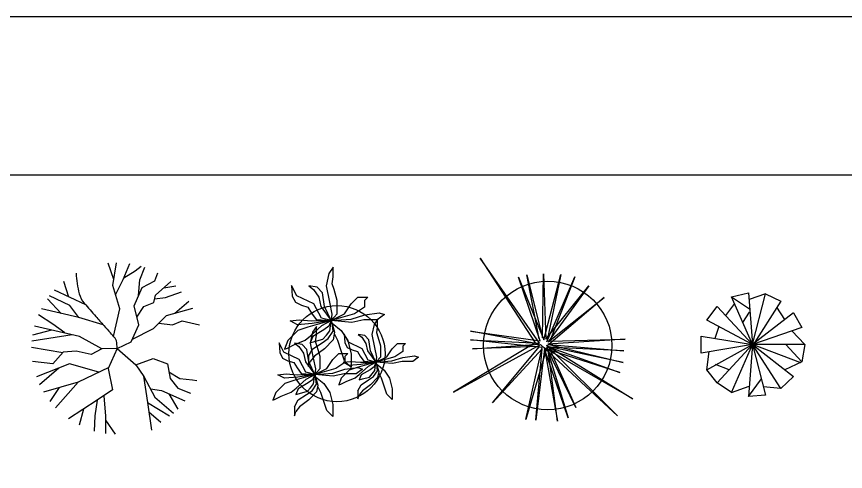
# Model space of a CAD drawing. Header units: millimetres. Extents: x 21129 to 2803301, y -510327 to 166837.
# Drawn here: x 231672 to 247403, y -106387 to -97763 of the extents above; entities that cross this region are included whole.
import ezdxf

# ---------------------------------------------------------------- set-up
doc = ezdxf.new("R2010")
doc.units = ezdxf.units.MM
doc.layers.add('....01_TNT_A_DRAWING', color=7, linetype='Continuous')
doc.layers.add('....13_TNT_F_TREE', color=76, linetype='Continuous', transparency=0.5)

# ---------------------------------------------------------------- blocks, each defined once
blk = doc.blocks.new('.TNT_KHUNG LAYOUT_2')
at = {"color": 250}
blk.add_lwpolyline([(0, 327), (450, 327), (450, 0), (0, 0)], close=True, dxfattribs=at)
at = {"color": 14}
blk.add_lwpolyline([(15, 312), (435, 312), (435, 15), (15, 15)], close=True, dxfattribs=at)
blk = doc.blocks.new('mb-cay6')
for p, q in [((-133.2, 302.4), (-25.2, 327.5)), ((-25.2, 327.5), (0, 0)), ((82.8, 320.3), (-21.6, 284.4)), ((0, 0), (82.8, 320.3)), ((82.8, 320.3), (180, 273.6)), ((0, 0), (-133.2, 302.4)), ((-133.2, 302.4), (-18, 226.8)), ((180, 273.6), (0, -7.2)), ((-288, 154.8), (-223.2, 241.2)), ((-223.2, 241.2), (0, 0)), ((-169.2, 183.6), (-111.6, 259.2)), ((205.2, 158.4), (154.8, 237.6)), ((-61.2, 140.4), (-18, 205.2)), ((259.2, 201.6), (0, 0)), ((259.2, 201.6), (313.2, 108)), ((0, 0), (-288, 154.8)), ((-212.4, 115.2), (-237.6, 39.6)), ((313.2, 108), (0, 0)), ((-323.9, -54), (-323.9, 54)), ((-323.9, 54), (0, 0)), ((331.1, 0), (248.4, 86.4)), ((0, 0), (-323.9, -54)), ((-288, -158.4), (0, 0)), ((0, 0), (-223.2, -241.2)), ((-133.2, -302.4), (0, 0)), ((0, 0), (-25.2, -327.5)), ((0, 0), (259.2, -201.6)), ((306, -115.2), (0, 0)), ((331.1, 0), (0, 0)), ((0, 0), (82.8, -320.3)), ((180, -277.2), (0, 0)), ((313.2, -108), (212.4, 0)), ((331.1, 0), (313.2, -108)), ((-288, -158.4), (-273.6, -43.2)), ((-147.6, -158.4), (-234, -126)), ((313.2, -108), (205.2, -158.4)), ((-223.2, -241.2), (-288, -158.4)), ((259.2, -201.6), (180, -277.2)), ((-133.2, -302.4), (-223.2, -241.2)), ((-25.2, -327.5), (57.6, -216)), ((-133.2, -302.4), (-21.6, -262.8)), ((180, -277.2), (68.4, -266.4)), ((82.8, -320.3), (-25.2, -327.5))]:
    blk.add_line(p, q)
blk = doc.blocks.new('mb-cay5')
for p, q in [((-255.4, 364.6), (-22.3, 8.1)), ((-4.1, 6.1), (-255.4, 364.6)), ((-93.2, 283.6), (14.2, 20.3)), ((-2, 16.2), (-93.2, 283.6)), ((-58.8, 293.7), (8.1, 28.4)), ((-6.1, 24.3), (-58.8, 293.7)), ((8.1, 28.4), (12.2, 297.8)), ((12.2, 297.8), (22.3, 22.3)), ((14.2, 20.3), (85.1, 295.8)), ((85.1, 295.8), (26.3, 12.2)), ((26.3, 12.2), (143.9, 285.6)), ((143.9, 285.6), (38.5, 14.2)), ((22.3, 22.3), (202.7, 247.1)), ((202.7, 247.1), (32.4, 12.2)), ((32.4, 12.2), (267.5, 198.5)), ((267.5, 198.5), (34.5, 0)), ((-295.9, 56.7), (-2, 16.2)), ((-6.1, 2), (-295.9, 56.7)), ((-22.3, 8.1), (-366.8, -200.5)), ((-366.8, -200.5), (0, 0)), ((-295.9, 20.3), (-4.1, 6.1)), ((6.1, -12.2), (-295.9, 20.3)), ((-287.8, -18.2), (-6.1, 2)), ((0, 0), (324.3, -299.8)), ((356.7, 22.3), (30.4, 2)), ((30.4, 2), (348.6, -75)), ((34.5, 0), (350.6, -26.3)), ((38.5, 14.2), (356.7, 22.3)), ((-4.1, -8.1), (-287.8, -18.2)), ((-202.7, -245.1), (-4.1, -8.1)), ((6.1, -18.2), (-202.7, -245.1)), ((28.4, -2), (-62.8, -316)), ((-62.8, -316), (6.1, -12.2)), ((-20.3, -318), (6.1, -18.2)), ((16.2, -18.2), (-20.3, -318)), ((389.1, -228.9), (14.2, -12.2)), ((16.2, -16.2), (70.9, -322.1)), ((334.4, -117.5), (16.2, -16.2)), ((115.5, -307.9), (16.2, -18.2)), ((24.3, -2), (389.1, -228.9)), ((324.3, -299.8), (24.3, -2)), ((26.3, -14.2), (115.5, -307.9)), ((148, -265.4), (26.3, -14.2)), ((70.9, -322.1), (28.4, -2)), ((28.4, -8.1), (334.4, -117.5)), ((348.6, -75), (28.4, -8.1)), ((34.5, -10.1), (148, -265.4)), ((350.6, -26.3), (34.5, -10.1))]:
    blk.add_line(p, q)
blk.add_circle((29.8, -3.5), 270.9)
blk = doc.blocks.new('mb-cay4')
for p, q in [((40.8, 732.2), (0, 669.8)), ((40.8, 638.5), (40.8, 732.2)), ((0, 669.8), (-26.2, 554.2)), ((32, 573), (40.8, 638.5)), ((-352.6, 557.3), (-346.8, 457.4)), ((-303.1, 460.6), (-352.6, 557.3)), ((-110.8, 541.8), (-189.4, 554.2)), ((-189.4, 554.2), (-145.7, 519.9)), ((-26.2, 554.2), (5.8, 398.1)), ((49.6, 519.9), (32, 573)), ((-145.7, 519.9), (-96.2, 448)), ((-61.2, 488.7), (-110.8, 541.8)), ((-40.8, 357.5), (-61.2, 488.7)), ((78.7, 413.7), (49.6, 519.9)), ((-346.8, 457.4), (-317.6, 398.1)), ((-317.6, 398.1), (-259.4, 370)), ((-142.8, 382.5), (-303.1, 460.6)), ((-96.2, 448), (-75.8, 357.5)), ((5.8, 398.1), (29.2, 285.7)), ((78.7, 288.8), (78.7, 413.7)), ((213.2, 382.8), (276.6, 446.1)), ((276.6, 446.1), (371.6, 446.1)), ((371.6, 446.1), (340, 414.5)), ((340, 414.5), (340, 351.1)), ((-259.4, 370), (-198.2, 351.3)), ((-198.2, 351.3), (-163.2, 295)), ((-70, 248.2), (-142.8, 382.5)), ((-75.8, 357.5), (23.2, 224.4)), ((23.2, 224.4), (-40.8, 357.5)), ((149.9, 287.7), (213.2, 382.8)), ((340, 351.1), (244.9, 287.7)), ((-163.2, 295), (-119.5, 235.8)), ((23.2, 224.4), (-70, 248.2)), ((23.2, 224.4), (78.7, 288.8)), ((23.2, 224.4), (149.9, 287.7)), ((244.9, 287.7), (23.2, 224.4)), ((29.2, 285.7), (23.2, 224.4)), ((23.2, 224.4), (212.8, 238.9)), ((212.8, 238.9), (341, 279.5)), ((341, 279.5), (478, 298.2)), ((461.9, 236), (429.3, 186.1)), ((527.5, 282.6), (460.4, 232.6)), ((461.9, 161.1), (461.9, 236)), ((478, 298.2), (527.5, 282.6)), ((-367.2, 223.2), (-279.8, 232.6)), ((-297.2, 185.8), (-367.2, 223.2)), ((-157.4, 198.3), (-297.2, 185.8)), ((-198.6, 161), (-293.6, 129.3)), ((-279.8, 232.6), (-160.3, 223.2)), ((23.2, 224.4), (-198.6, 161)), ((-174.8, 79.6), (-67, 176.4)), ((-160.3, 223.2), (23.2, 224.4)), ((23.2, 224.4), (-157.4, 198.3)), ((-117.1, 169.8), (-153.8, 113.6)), ((-119.5, 235.8), (23.2, 224.4)), ((-117.1, 85.5), (-117.1, 169.8)), ((-67, 176.4), (23.2, 224.4)), ((0, 170.2), (-46.6, 135.8)), ((23.2, 224.4), (0, 170.2)), ((8.8, 126.5), (23.2, 224.4)), ((218.6, 207.7), (23.2, 224.4)), ((23.2, 224.4), (55.4, 113.9)), ((32, 201.4), (118.2, 129.3)), ((40.8, 123.3), (32, 201.4)), ((332.2, 232.6), (218.6, 207.7)), ((460.4, 232.6), (332.2, 232.6)), ((429.3, 186.1), (408.3, 93.7)), ((454.9, 108.7), (461.9, 161.1)), ((-325.3, 97.7), (-388.7, 34.3)), ((-293.6, 129.3), (-325.3, 97.7)), ((-224.4, 39.1), (-174.8, 79.6)), ((-153.8, 113.6), (-177.4, 9.6)), ((-46.6, 135.8), (-151.6, 73.4)), ((-125, 26.5), (-117.1, 85.5)), ((-55.4, 48.4), (-23.3, 85.9)), ((-23.3, 85.9), (8.8, 126.5)), ((-5.8, 54.7), (40.8, 123.3)), ((55.4, 113.9), (40.8, 42.1)), ((86.5, 34.3), (54.8, 97.7)), ((118.2, 129.3), (181.6, 34.3)), ((147.2, 96.2), (151.8, 16.2)), ((186.8, 18.8), (147.2, 96.2)), ((340.7, 83.7), (277.8, 93.7)), ((277.8, 93.7), (312.7, 66.2)), ((380.3, 41.2), (340.7, 83.7)), ((408.3, 93.7), (433.9, -31.2)), ((468.9, 66.2), (454.9, 108.7)), ((-426.6, -74.7), (-471.2, 12.4)), ((-471.2, 12.4), (-465.9, -77.5)), ((-388.7, 34.3), (-419.6, -45.3)), ((-332.2, -4.7), (-224.4, 39.1)), ((-253.5, -1.6), (-324.3, 9.6)), ((-324.3, 9.6), (-285, -21.3)), ((-151.6, 73.4), (-177.8, 14)), ((-177.8, 14), (-137, 26.5)), ((-177.4, 9.6), (-148.6, -130.9)), ((-151.6, -42.1), (-64.1, 14)), ((-137, 26.5), (-55.4, 48.4)), ((-109.2, -21.3), (-125, 26.5)), ((-64.1, 14), (-5.8, 54.7)), ((40.8, 42.1), (-40.8, -42.1)), ((118.2, -60.7), (86.5, 34.3)), ((151.8, 16.2), (175.2, -31.2)), ((181.6, 34.3), (213.2, -92.4)), ((315, -43.7), (186.8, 18.8)), ((312.7, 66.2), (352.3, 8.7)), ((352.3, 8.7), (368.7, -63.7)), ((396.6, -63.7), (380.3, 41.2)), ((492.2, -18.7), (468.9, 66.2)), ((599.9, -43.5), (650.6, 7.2)), ((650.6, 7.2), (726.6, 7.2)), ((726.6, 7.2), (701.3, -18.1)), ((-465.9, -77.5), (-439.7, -130.9)), ((-282.3, -145), (-426.6, -74.7)), ((-419.6, -45.3), (-393.4, -35.9)), ((-393.4, -35.9), (-332.2, -4.7)), ((-285, -21.3), (-240.4, -85.9)), ((-208.9, -49.4), (-253.5, -1.6)), ((-190.5, -167.4), (-208.9, -49.4)), ((-192.4, -113.9), (-151.6, -42.1)), ((-40.8, -42.1), (-137, -113.9)), ((-83, -116.8), (-109.2, -21.3)), ((149.9, -155.8), (118.2, -60.7)), ((175.2, -31.2), (221.8, -53.7)), ((221.8, -53.7), (270.7, -68.7)), ((270.7, -68.7), (298.7, -113.7)), ((373.3, -151.1), (315, -43.7)), ((368.7, -63.7), (447.8, -170.2)), ((447.8, -170.2), (396.6, -63.7)), ((433.9, -31.2), (452.6, -121.1)), ((492.2, -118.7), (492.2, -18.7)), ((549.2, -119.5), (599.9, -43.5)), ((701.3, -68.8), (625.2, -119.5)), ((701.3, -18.1), (701.3, -68.8)), ((-439.7, -130.9), (-387.3, -156.2)), ((-387.3, -156.2), (-332.2, -173)), ((-216.8, -265.8), (-282.3, -145)), ((-240.4, -85.9), (-222, -167.4)), ((-192.4, -113.9), (-192.4, -211.5)), ((-137, -113.9), (-177.8, -163.9)), ((-148.6, -130.9), (-127.6, -232)), ((-83, -229.3), (-83, -116.8)), ((-18.9, -230.2), (38.1, -144.7)), ((38.1, -144.7), (95.1, -87.7)), ((95.1, -87.7), (180.7, -87.7)), ((213.2, -219.1), (149.9, -155.8)), ((180.7, -87.7), (152.1, -116.2)), ((152.1, -116.2), (152.1, -173.2)), ((213.2, -92.4), (213.2, -219.1)), ((298.7, -113.7), (333.7, -161.1)), ((447.8, -170.2), (373.3, -151.1)), ((447.8, -170.2), (492.2, -118.7)), ((447.8, -170.2), (549.2, -119.5)), ((625.2, -119.5), (447.8, -170.2)), ((452.6, -121.1), (447.8, -170.2)), ((599.5, -158.6), (702.1, -126.1)), ((702.1, -126.1), (811.7, -111.2)), ((851.3, -123.7), (797.6, -163.6)), ((811.7, -111.2), (851.3, -123.7)), ((-332.2, -173), (-300.7, -223.7)), ((-300.7, -223.7), (-261.3, -277)), ((-222, -167.4), (-133, -287.2)), ((-192.4, -211.5), (-177.8, -163.9)), ((-133, -287.2), (-190.5, -167.4)), ((-133, -287.2), (-83, -229.3)), ((66.6, -230.2), (-133, -287.2)), ((-133, -287.2), (-18.9, -230.2)), ((-127.6, -232), (-133, -287.2)), ((152.1, -173.2), (66.6, -230.2)), ((135.5, -171.1), (205.5, -163.6)), ((191.5, -201.1), (135.5, -171.1)), ((153.1, -237.6), (276.3, -220.8)), ((303.4, -191.1), (191.5, -201.1)), ((270.4, -220.9), (194.4, -246.2)), ((205.5, -163.6), (301.1, -171.1)), ((320.9, -234.9), (260.6, -279.8)), ((447.8, -170.2), (270.4, -220.9)), ((276.3, -220.8), (320.9, -234.9)), ((289.4, -286), (375.7, -208.6)), ((301.1, -171.1), (447.8, -170.2)), ((447.8, -170.2), (303.4, -191.1)), ((333.7, -161.1), (447.8, -170.2)), ((375.7, -208.6), (447.8, -170.2)), ((429.3, -213.5), (392, -241.1)), ((447.8, -170.2), (429.3, -213.5)), ((436.3, -248.5), (447.8, -170.2)), ((447.8, -170.2), (599.5, -158.6)), ((447.8, -170.2), (473.6, -258.6)), ((604.2, -183.6), (447.8, -170.2)), ((454.9, -188.6), (523.8, -246.2)), ((461.9, -251), (454.9, -188.6)), ((695.1, -163.6), (604.2, -183.6)), ((797.6, -163.6), (695.1, -163.6)), ((-484.3, -288.3), (-405.6, -279.8)), ((-421.3, -321.9), (-484.3, -288.3)), ((-295.5, -310.7), (-421.3, -321.9)), ((-405.6, -279.8), (-298.1, -288.3)), ((-133, -287.2), (-332.6, -344.3)), ((-298.1, -288.3), (-133, -287.2)), ((-133, -287.2), (-295.5, -310.7)), ((-261.3, -277), (-133, -287.2)), ((-133, -287.2), (-216.8, -265.8)), ((-214.1, -330.4), (-133, -287.2)), ((-133, -287.2), (-153.8, -336)), ((-145.9, -375.4), (-133, -287.2)), ((-133, -287.2), (37.7, -274.2)), ((42.9, -302.3), (-133, -287.2)), ((-133, -287.2), (-104, -386.6)), ((-125, -307.9), (-47.4, -372.8)), ((-117.1, -378.2), (-125, -307.9)), ((37.7, -274.2), (153.1, -237.6)), ((145.2, -279.8), (42.9, -302.3)), ((169, -271.6), (118.3, -322.3)), ((260.6, -279.8), (145.2, -279.8)), ((194.4, -246.2), (169, -271.6)), ((249.8, -318.5), (289.4, -286)), ((308, -291), (287.1, -338.5)), ((392, -241.1), (308, -291)), ((319.7, -328.5), (385, -311)), ((378, -338.5), (424.6, -306)), ((385, -311), (410.6, -281)), ((410.6, -281), (436.3, -248.5)), ((424.6, -306), (461.9, -251)), ((473.6, -258.6), (461.9, -316)), ((498.5, -322.3), (473.2, -271.6)), ((523.8, -246.2), (574.5, -322.3)), ((-418.1, -372.8), (-446.6, -401.3)), ((-332.6, -344.3), (-418.1, -372.8)), ((-311.2, -417.5), (-214.1, -330.4)), ((-195.8, -367), (-290.2, -423.1)), ((-153.8, -336), (-195.8, -367)), ((-174.8, -411.9), (-145.9, -375.4)), ((-159.1, -440), (-117.1, -378.2)), ((-104, -386.6), (-117.1, -451.3)), ((-47.4, -372.8), (9.6, -458.3)), ((118.3, -322.3), (93.6, -385.9)), ((93.6, -385.9), (114.6, -378.4)), ((114.6, -378.4), (163.5, -353.4)), ((163.5, -353.4), (249.8, -318.5)), ((275.4, -440.9), (308, -383.4)), ((287.1, -338.5), (319.7, -328.5)), ((308, -383.4), (378, -338.5)), ((396.6, -383.4), (319.7, -440.9)), ((461.9, -316), (396.6, -383.4)), ((523.8, -398.3), (498.5, -322.3)), ((574.5, -322.3), (599.9, -423.6)), ((-503.6, -458.3), (-531.5, -530)), ((-446.6, -401.3), (-503.6, -458.3)), ((-452.8, -493.4), (-355.8, -454)), ((-355.8, -454), (-311.2, -417.5)), ((-290.2, -423.1), (-313.8, -476.5)), ((-313.8, -476.5), (-277.1, -465.3)), ((-277.1, -465.3), (-203.7, -445.7)), ((-211.6, -476.5), (-159.1, -440)), ((-203.7, -445.7), (-174.8, -411.9)), ((-117.1, -451.3), (-190.5, -527.1)), ((-76, -458.3), (-104.5, -401.3)), ((-47.4, -543.9), (-76, -458.3)), ((9.6, -458.3), (38.1, -572.4)), ((275.4, -440.9), (275.4, -518.9)), ((319.7, -440.9), (287.1, -480.8)), ((549.2, -474.3), (523.8, -398.3)), ((599.9, -423.6), (599.9, -525)), ((-531.5, -530), (-507.9, -521.5)), ((-507.9, -521.5), (-452.8, -493.4)), ((-326.9, -591.7), (-290.2, -527.1)), ((-290.2, -527.1), (-211.6, -476.5)), ((-190.5, -527.1), (-277.1, -591.7)), ((-18.9, -629.4), (-47.4, -543.9)), ((275.4, -518.9), (287.1, -480.8)), ((599.9, -525), (549.2, -474.3)), ((-326.9, -591.7), (-326.9, -679.6)), ((-277.1, -591.7), (-313.8, -636.7)), ((38.1, -572.4), (38.1, -686.4)), ((-326.9, -679.6), (-313.8, -636.7)), ((38.1, -686.4), (-18.9, -629.4))]:
    blk.add_line(p, q)
blk.add_circle((77.7, -89.1), 455.9)
blk = doc.blocks.new('mb-cay3')
for p, q in [((-30.5, 616.3), (-85.3, 771.9)), ((-39.4, 560.1), (-5.3, 776.6)), ((58.6, 617.8), (122.7, 767.7)), ((172.3, 698.5), (230.4, 744.1)), ((217.1, 614), (264.8, 733.2)), ((65.3, 633.6), (172.3, 698.5)), ((358.1, 603.6), (388.8, 679)), ((-455.7, 451.4), (-504.2, 599.5)), ((27.5, 337.8), (-39.4, 560.1)), ((-13.1, 472.7), (58.6, 617.8)), ((205, 465.9), (217.1, 614)), ((237.7, 540.3), (358.1, 603.6)), ((365.1, 469.1), (511.6, 597.5)), ((444.5, 538.7), (558.8, 556.5)), ((-296.9, 376.8), (-593.8, 516.4)), ((161.3, 366.1), (237.7, 540.3)), ((461.1, 447.5), (612.1, 501.6)), ((-529.3, 295.2), (-659.9, 435.1)), ((-448.5, 370.4), (-640.2, 461.6)), ((255.7, 360.9), (349.1, 398.3)), ((349.1, 398.3), (365.1, 469.1)), ((357.1, 433.7), (461.1, 447.5)), ((548.4, 296.9), (680.3, 412.6)), ((-362.8, 255.5), (-718, 340.3)), ((-362.8, 255.5), (-448.5, 370.4)), ((-32.8, 77.2), (27.5, 337.8)), ((205.8, 186.1), (161.3, 366.1)), ((187.5, 260.4), (255.7, 360.9)), ((470.2, 275.4), (720.9, 344.2)), ((-610.3, 194.2), (-745.5, 282.3)), ((-129.8, 186.4), (-362.8, 255.5)), ((347.4, 154.2), (470.2, 275.4)), ((-354.8, 78.3), (-782.8, 174.3)), ((-496.4, 110.1), (-610.3, 194.2)), ((132.9, 27.1), (205.8, 186.1)), ((396.4, 202.6), (525.1, 188.7)), ((525.1, 188.7), (618.5, 226.2)), ((618.5, 226.2), (783.9, 188.2)), ((-425.6, 94.2), (-807.7, 31.1)), ((-622.8, 138.4), (-800.9, 88.8)), ((142.2, 47.5), (347.4, 154.2)), ((-143.3, -39.9), (-354.8, 78.3)), ((2.5, -36.4), (132.9, 27.1)), ((-514.3, -76.4), (-810.5, -26.9)), ((-510.9, -72.6), (-610.1, -183.2)), ((-386.7, -63.3), (-510.9, -72.6)), ((-245.1, -95.2), (-386.7, -63.3)), ((-143.3, -39.9), (-245.1, -95.2)), ((2.5, -36.4), (-143.3, -39.9)), ((2.5, -36.4), (-83.6, -227.1)), ((2.5, -36.4), (179.5, -190.7)), ((179.5, -190.7), (341.6, -131.4)), ((341.6, -131.4), (478.6, -183.5)), ((-610.1, -183.2), (-800.9, -161.2)), ((-450.5, -181.8), (-764.7, -305.6)), ((-552.1, -221.9), (-734.2, -380.2)), ((-173.2, -261.5), (-450.5, -181.8)), ((-78.6, -216.1), (-367.2, -354.7)), ((-83.6, -227.1), (-43.7, -427.5)), ((179.5, -190.7), (255.1, -303.3)), ((478.6, -183.5), (505.7, -322.5)), ((252.6, -299.5), (288.6, -547.4)), ((255.1, -303.3), (360.3, -497)), ((493, -257.3), (596.2, -321.6)), ((-367.2, -354.7), (-697.4, -450.2)), ((-367.2, -354.7), (-585.1, -598.3)), ((505.7, -322.5), (575.7, -412.6)), ((596.2, -321.6), (715.9, -332.5)), ((715.9, -332.5), (757, -339.2)), ((-550, -407.6), (-637.4, -537.9)), ((-43.7, -427.5), (-188.4, -527.8)), ((317.9, -419), (421.7, -436.4)), ((421.7, -436.4), (645.1, -534.4)), ((490.5, -466.6), (578.1, -610.6)), ((575.7, -412.6), (696.2, -460.4)), ((-188.4, -527.8), (-460.4, -704.7)), ((-188.4, -527.8), (-211.3, -676.8)), ((-126.1, -484.6), (-110.7, -678.1)), ((288.6, -547.4), (497.9, -674.8)), ((288.6, -547.4), (327.6, -809.9)), ((360.3, -497), (537.2, -648.8)), ((-317.5, -611.8), (-360.5, -763.8)), ((-211.3, -676.8), (-216.5, -819.3)), ((-110.7, -678.1), (-109.5, -841.6)), ((301.9, -637.1), (415.6, -736.6)), ((-110.4, -715.8), (-17.2, -849.1))]:
    blk.add_line(p, q)
for centre, radius, start, end in [((454.5, 700.3), 841.9, 181.56861, 195.00377), ((-141.4, 540.6), 224.9, 195.00377, 221.1659), ((62233.8, 55080.4), 83081.7, 221.165897, 221.281265), ((29143.6, 26029.1), 39048.3, 221.28126, 221.44955), ((15671.8, 14131.5), 21074.9, 221.44955, 221.70431), ((-7856.9, -6835), 10440, 41.34234, 41.70431), ((-61.1, 24), 56.4, 12.28231, 41.34234), ((-370.8, -43.5), 373.3, 1.09069, 12.28231)]:
    blk.add_arc(centre, radius, start, end)

msp = doc.modelspace()

# ---------------------------------------------------------------- block references
at = {"layer": '....01_TNT_A_DRAWING', "xscale": 200, "yscale": 200, "zscale": 200}
msp.add_blockref('.TNT_KHUNG LAYOUT_2', (218892.4, -163162.9), dxfattribs=at)
at = {"layer": '....13_TNT_F_TREE'}
for name, p, xscale, yscale, zscale in [('mb-cay5', (241617.6, -103982.9), 4.5, 4.5, 4.5), ('mb-cay3', (233577.6, -103982.9), 2, 2, 2), ('mb-cay4', (237597.6, -103976.4), 2, 2, 2), ('mb-cay6', (245637.6, -103982.9), 3, 3, 3)]:
    msp.add_blockref(name, p, dxfattribs=dict(at, xscale=xscale, yscale=yscale, zscale=zscale))

doc.saveas('drawing.dxf')
